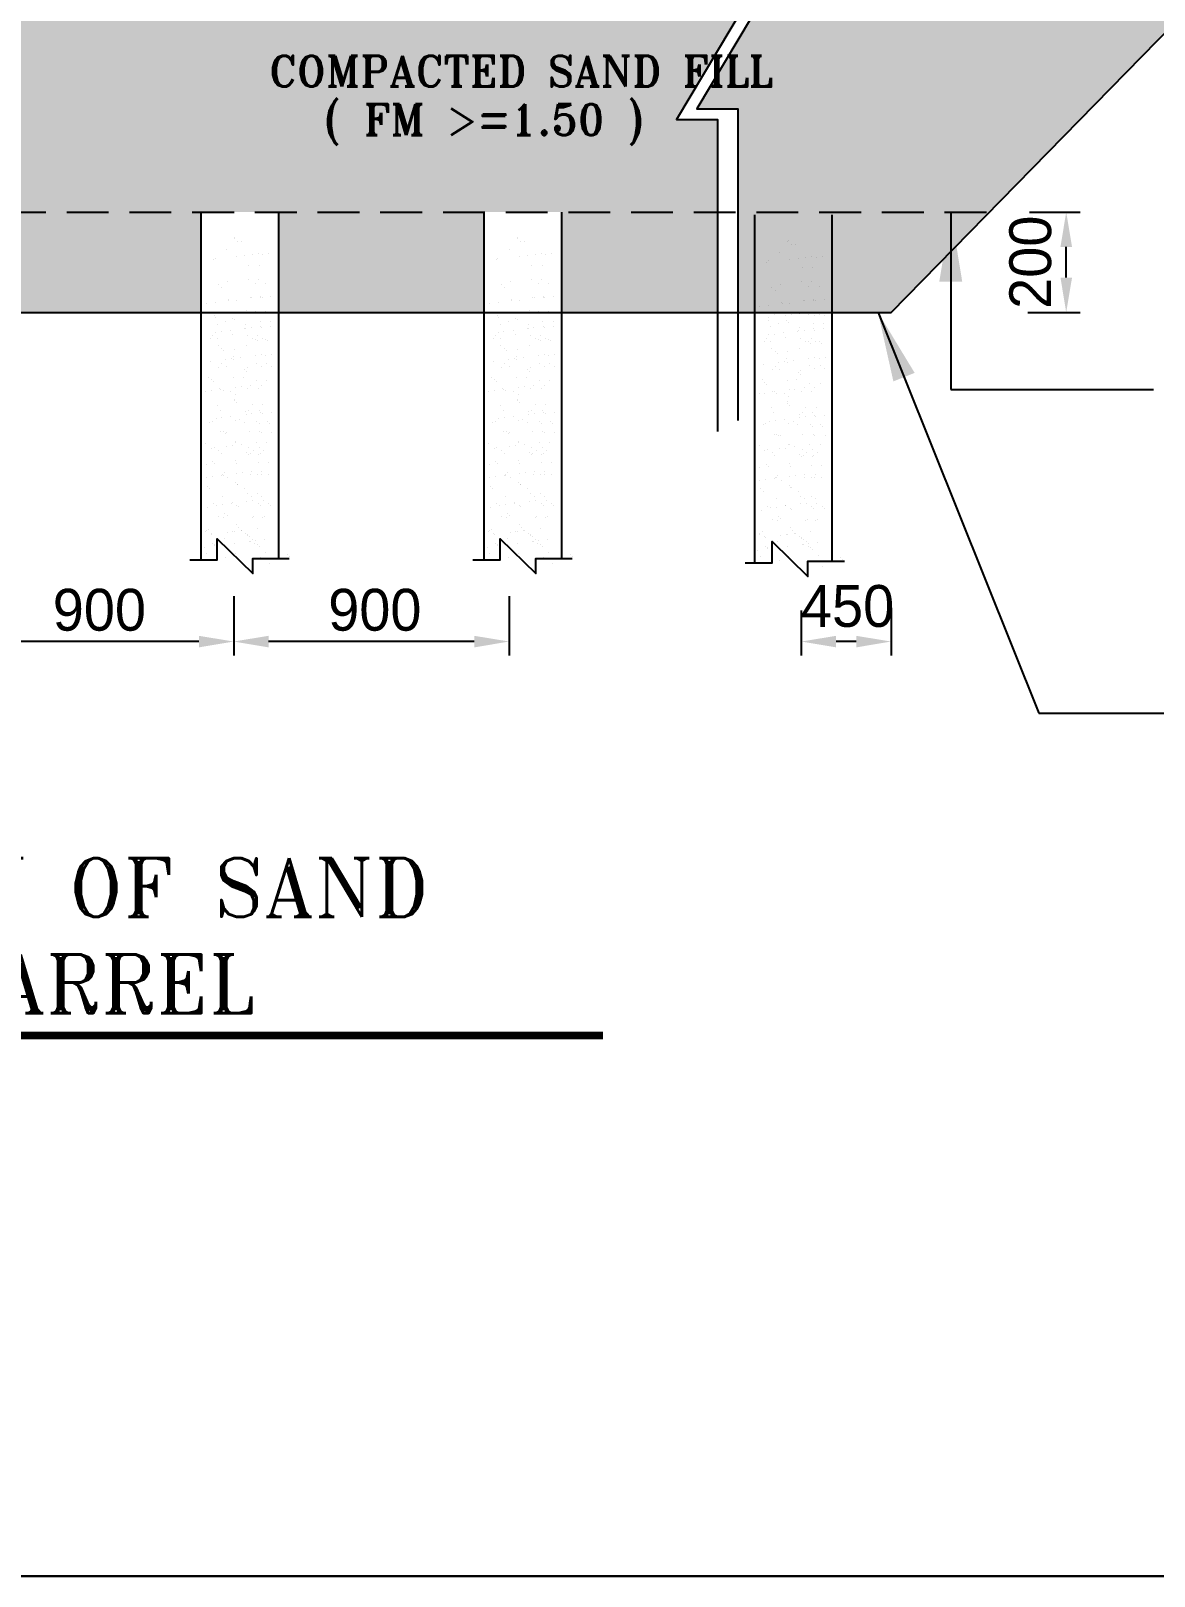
# Model space of a CAD drawing. Extents: x -1206532 to 786809, y -4288605 to 172932.
# Drawn here: x 443147 to 451209, y -4277260 to -4266175 of the extents above; entities that cross this region are included whole.
import ezdxf

# ---------------------------------------------------------------- set-up
doc = ezdxf.new("R2010")
doc.units = 0
doc.header["$LTSCALE"] = 300
doc.header["$MEASUREMENT"] = 0
doc.linetypes.add('DASHED', pattern=[0.75, 0.5, -0.25])
doc.layers.get('0').update_dxf_attribs({"linetype": 'CONTINUOUS'})
doc.layers.get('DEFPOINTS').update_dxf_attribs({"linetype": 'CONTINUOUS'})
doc.layers.add('LINE', color=7, linetype='CONTINUOUS')
doc.styles.add('BIG', font='ROMANT.SHX')
doc.dimstyles.new('3', dxfattribs={"dimtxt": 225, "dimasz": 350, "dimexe": 100, "dimexo": 25, "dimgap": 9, "dimtad": 0, "dimdec": 0, "dimzin": 0, "dimdsep": 46, "dimtxsty": 'Standard', "dimcen": 0, "dimclrd": 5, "dimclre": 6, "dimclrt": 1, "dimadec": 0, "dimazin": 0, "dimtfac": 1, "dimtdec": 0, "dimtofl": 0, "dimtmove": 2, "dimatfit": 3, "dimfxl": 1, "dimtolj": 1, "dimtzin": 0, "dimarcsym": 0})

# ---------------------------------------------------------------- blocks, each defined once
blk = doc.blocks.new('*D148')
at = {"layer": 'DEFPOINTS', "color": 0, "lineweight": 30}
for p in [(448677, -4270309), (449321, -4270290), (448677, -4270556)]:
    blk.add_point(p, dxfattribs=at)
at = {"layer": 'LINE', "color": 0, "lineweight": -2}
for p, q in [((448677, -4270334), (448677, -4270656)), ((449321, -4270315), (449321, -4270656)), ((449071, -4270556), (448927, -4270556))]:
    blk.add_line(p, q, dxfattribs=at)
at = {"layer": 'LINE', "color": 0, "lineweight": 30}
for points in [[(448927, -4270515), (448927, -4270598), (448677, -4270556)], [(449071, -4270515), (449071, -4270598), (449321, -4270556)]]:
    blk.add_solid(points, dxfattribs=at)
at = {"layer": 'LINE', "color": 0, "insert": (449009, -4270303), "char_height": 300, "attachment_point": 5}
blk.add_mtext('\\A1;450', dxfattribs=at)
blk = doc.blocks.new('*D149')
at = {"layer": 'DEFPOINTS', "color": 0, "lineweight": 30}
for p in [(450290, -4267475), (450578, -4267475), (450278, -4268195)]:
    blk.add_point(p, dxfattribs=at)
at = {"layer": 'LINE', "color": 0, "lineweight": -2}
for p, q in [((450315, -4267475), (450678, -4267475)), ((450578, -4267945), (450578, -4267725)), ((450303, -4268195), (450678, -4268195))]:
    blk.add_line(p, q, dxfattribs=at)
at = {"layer": 'LINE', "color": 0, "lineweight": 30}
for points in [[(450537, -4267725), (450620, -4267725), (450578, -4267475)], [(450537, -4267945), (450620, -4267945), (450578, -4268195)]]:
    blk.add_solid(points, dxfattribs=at)
at = {"layer": 'LINE', "color": 0, "insert": (450322, -4267835), "char_height": 300, "attachment_point": 5, "rotation": 90}
blk.add_mtext('\\A1;200', dxfattribs=at)
blk = doc.blocks.new('*D622')
at = {"layer": 'DEFPOINTS', "color": 0, "lineweight": 30}
for p in [(444603, -4270206), (442626, -4270307), (442626, -4270556)]:
    blk.add_point(p, dxfattribs=at)
at = {"layer": 'LINE', "color": 0, "lineweight": -2}
for p, q in [((442626, -4270332), (442626, -4270656)), ((444603, -4270231), (444603, -4270656)), ((444353, -4270556), (442876, -4270556))]:
    blk.add_line(p, q, dxfattribs=at)
at = {"layer": 'LINE', "color": 0, "lineweight": 30}
for points in [[(442876, -4270515), (442876, -4270598), (442626, -4270556)], [(444353, -4270515), (444353, -4270598), (444603, -4270556)]]:
    blk.add_solid(points, dxfattribs=at)
at = {"layer": 'LINE', "color": 0, "insert": (443639, -4270330), "char_height": 300, "attachment_point": 5}
blk.add_mtext('\\A1;900', dxfattribs=at)
blk = doc.blocks.new('*D623')
at = {"layer": 'DEFPOINTS', "color": 0, "lineweight": 30}
for p in [(446580, -4270206), (444603, -4270307), (444603, -4270556)]:
    blk.add_point(p, dxfattribs=at)
at = {"layer": 'LINE', "color": 0, "lineweight": -2}
for p, q in [((444603, -4270332), (444603, -4270656)), ((446580, -4270231), (446580, -4270656)), ((446330, -4270556), (444853, -4270556))]:
    blk.add_line(p, q, dxfattribs=at)
at = {"layer": 'LINE', "color": 0, "lineweight": 30}
for points in [[(444853, -4270515), (444853, -4270598), (444603, -4270556)], [(446330, -4270515), (446330, -4270598), (446580, -4270556)]]:
    blk.add_solid(points, dxfattribs=at)
at = {"layer": 'LINE', "color": 0, "insert": (445616, -4270330), "char_height": 300, "attachment_point": 5}
blk.add_mtext('\\A1;900', dxfattribs=at)

msp = doc.modelspace()

# ---------------------------------------------------------------- hatches: boundary and pattern name
at = {"layer": 'LINE'}
h = msp.add_hatch(dxfattribs=at)
h.set_pattern_fill('AR-SAND', color=256, scale=140, style=0)
h.set_pattern_definition([(37.5, (-145127.12, 0), (-8.81907, 269.755328), [0, -212.8, 0, -238, 0, -227.5]), (7.5, (-145127.12, 0), (247.76874, 395.10045), [0, -114.8, 0, -191.8, 0, -73.5]), (327.5, (-145299.32, 0), (435.979861, 0.792267), [0, -70, 0, -252, 0, -329]), (317.5, (-145299.32, 0), (420.857725, 122.87458), [0, -35, 0, -165.2, 0, -189])])
h.paths.add_polyline_path([(438299.562, -4265996.975), (437710.15, -4265996.975), (437260.394, -4266751.221), (437555.457, -4266751.221), (437555.457, -4267475.255), (448075.129, -4267475.255), (448075.129, -4266811.981), (447780.065, -4266811.981), (448266.052, -4265996.975), (447934.857, -4265996.975)])
h.paths.add_polyline_path([(433820.307, -4265996.975), (435268.918, -4267475.255), (437409.246, -4267475.255), (437409.246, -4266829.508), (437114.182, -4266829.508), (437600.169, -4266014.502), (437268.974, -4266014.502), (437268.974, -4265996.975)])
h.paths.add_polyline_path([(437409.246, -4267475.255), (436915.365, -4267475.255), (436915.365, -4268195.255), (437095.92, -4268195.255), (437409.246, -4268195.255)])
h.paths.add_polyline_path([(436359.073, -4267475.255), (435268.918, -4267475.255), (435974.468, -4268195.255), (436359.073, -4268195.255)])
h.paths.add_polyline_path([(437555.457, -4268195.255), (438383.632, -4268195.255), (438383.632, -4267475.255), (437555.457, -4267475.255)])
h.paths.add_polyline_path([(438939.924, -4267475.255), (438939.924, -4268195.255), (440372.717, -4268195.255), (440372.717, -4267475.255)])
h.paths.add_polyline_path([(440929.009, -4267475.255), (440929.009, -4268195.255), (442276.484, -4268195.255), (442276.484, -4267475.255)])
h.paths.add_polyline_path([(442832.776, -4267475.255), (442832.776, -4268195.255), (444367.948, -4268195.255), (444367.948, -4267475.255)])
h.paths.add_polyline_path([(446398.721, -4268195.255), (446398.721, -4267475.255), (444924.24, -4267475.255), (444924.24, -4268195.255)])
h.paths.add_polyline_path([(448075.129, -4268195.255), (448075.129, -4267475.255), (446955.013, -4267475.255), (446955.013, -4268195.255)])
h.paths.add_polyline_path([(448365.582, -4265996.975), (447926.276, -4266733.694), (448221.34, -4266733.694), (448221.34, -4267475.255), (450026.282, -4267475.255), (451474.894, -4265996.975)])
h.paths.add_polyline_path([(450026.282, -4267475.255), (448221.34, -4267475.255), (448221.34, -4268195.255), (449320.733, -4268195.255)])
h.paths.add_polyline_path([(445270.583, -4267080.192), (448082.093, -4267080.192), (448082.093, -4266574.752), (445270.583, -4266574.752)], flags=24)
h.paths.add_polyline_path([(444833.733, -4266630.367), (449019.408, -4266630.367), (449019.408, -4266298.672), (444833.733, -4266298.672)], flags=9)

# ---------------------------------------------------------------- linework, layer by layer
at = {"linetype": 'ByBlock', "lineweight": 30}
msp.add_lwpolyline([(417918.972, -4277260.338), (417918.972, -4218757.224), (500650.648, -4218757.224), (500650.648, -4277260.338), (417918.972, -4277260.338)], close=True, dxfattribs=at)
at = {"layer": 'LINE'}
for p, q in [((449320.733, -4268195.255), (465402.151, -4251784.475)), ((444367.948, -4267475.255), (444367.948, -4269970.668)), ((444924.24, -4267475.255), (444924.24, -4269959.931)), ((446398.721, -4267475.255), (446398.721, -4269970.668)), ((446955.013, -4267475.255), (446955.013, -4269959.931)), ((448339.794, -4267495.255), (448339.794, -4269990.668)), ((448896.086, -4267495.255), (448896.086, -4269979.931)), ((444609.17, -4267666.161), (444609.17, -4267666.161)), ((444609.904, -4267655.709), (444609.904, -4267655.709)), ((446639.943, -4267666.161), (446639.943, -4267666.161)), ((446640.677, -4267655.709), (446640.677, -4267655.709)), ((448581.749, -4267675.709), (448581.749, -4267675.709)), ((444550.5, -4267743.034), (444550.5, -4267743.034)), ((444631.289, -4267686.429), (444631.289, -4267686.429)), ((444660.507, -4267687.947), (444660.507, -4267687.947)), ((444683.299, -4267785.609), (444683.299, -4267785.609)), ((444735.687, -4267782.092), (444735.687, -4267782.092)), ((444780.857, -4267772.765), (444780.857, -4267772.765)), ((444810.531, -4267782.092), (444810.531, -4267782.092)), ((444855.701, -4267772.765), (444855.701, -4267772.765)), ((446581.272, -4267743.034), (446581.272, -4267743.034)), ((446662.062, -4267686.429), (446662.062, -4267686.429)), ((446691.28, -4267687.947), (446691.28, -4267687.947)), ((446714.071, -4267785.609), (446714.071, -4267785.609)), ((446766.46, -4267782.092), (446766.46, -4267782.092)), ((446811.63, -4267772.765), (446811.63, -4267772.765)), ((446841.304, -4267782.092), (446841.304, -4267782.092)), ((446886.474, -4267772.765), (446886.474, -4267772.765)), ((448522.345, -4267763.034), (448522.345, -4267763.034)), ((448581.016, -4267686.161), (448581.016, -4267686.161)), ((448603.134, -4267706.429), (448603.134, -4267706.429)), ((448632.353, -4267707.947), (448632.353, -4267707.947)), ((444457.844, -4267815.29), (444457.844, -4267815.29)), ((444468.983, -4267804.683), (444468.983, -4267804.683)), ((444620.838, -4267793.832), (444620.838, -4267793.832)), ((444712.763, -4267855.544), (444712.763, -4267855.544)), ((444787.607, -4267855.544), (444787.607, -4267855.544)), ((446488.617, -4267815.29), (446488.617, -4267815.29)), ((446499.756, -4267804.683), (446499.756, -4267804.683)), ((446651.61, -4267793.832), (446651.61, -4267793.832)), ((446743.536, -4267855.544), (446743.536, -4267855.544)), ((446818.379, -4267855.544), (446818.379, -4267855.544)), ((448429.69, -4267835.29), (448429.69, -4267835.29)), ((448440.828, -4267824.683), (448440.828, -4267824.683)), ((448592.683, -4267813.832), (448592.683, -4267813.832)), ((448655.144, -4267805.609), (448655.144, -4267805.609)), ((448684.608, -4267875.544), (448684.608, -4267875.544)), ((448707.533, -4267802.092), (448707.533, -4267802.092)), ((448752.703, -4267792.765), (448752.703, -4267792.765)), ((448759.452, -4267875.544), (448759.452, -4267875.544)), ((448782.377, -4267802.092), (448782.377, -4267802.092)), ((448827.546, -4267792.765), (448827.546, -4267792.765)), ((444494.391, -4267996.859), (444494.391, -4267996.859)), ((444558.059, -4267974.253), (444558.059, -4267974.253)), ((444706.819, -4267956.202), (444706.819, -4267956.202)), ((444757.423, -4267988.44), (444757.423, -4267988.44)), ((444781.663, -4267956.202), (444781.663, -4267956.202)), ((444832.266, -4267988.44), (444832.266, -4267988.44)), ((446525.164, -4267996.859), (446525.164, -4267996.859)), ((446588.832, -4267974.253), (446588.832, -4267974.253)), ((446737.592, -4267956.202), (446737.592, -4267956.202)), ((446788.195, -4267988.44), (446788.195, -4267988.44)), ((446812.436, -4267956.202), (446812.436, -4267956.202)), ((446863.039, -4267988.44), (446863.039, -4267988.44)), ((448529.905, -4267994.253), (448529.905, -4267994.253)), ((448678.665, -4267976.202), (448678.665, -4267976.202)), ((448729.268, -4268008.44), (448729.268, -4268008.44)), ((448753.509, -4267976.202), (448753.509, -4267976.202)), ((448804.112, -4268008.44), (448804.112, -4268008.44)), ((444516.509, -4268017.127), (444516.509, -4268017.127)), ((444565.898, -4268105.175), (444565.898, -4268105.175)), ((444568.484, -4268111.422), (444568.484, -4268111.422)), ((444620.908, -4268112.79), (444620.908, -4268112.79)), ((444720.322, -4268086.763), (444720.322, -4268086.763)), ((444731.477, -4268089.964), (444731.477, -4268089.964)), ((444793.938, -4268081.741), (444793.938, -4268081.741)), ((444795.166, -4268086.763), (444795.166, -4268086.763)), ((444806.321, -4268089.964), (444806.321, -4268089.964)), ((444868.782, -4268081.741), (444868.782, -4268081.741)), ((446547.282, -4268017.127), (446547.282, -4268017.127)), ((446596.671, -4268105.175), (446596.671, -4268105.175)), ((446599.256, -4268111.422), (446599.256, -4268111.422)), ((446651.681, -4268112.79), (446651.681, -4268112.79)), ((446751.095, -4268086.763), (446751.095, -4268086.763)), ((446762.25, -4268089.964), (446762.25, -4268089.964)), ((446824.711, -4268081.741), (446824.711, -4268081.741)), ((446825.939, -4268086.763), (446825.939, -4268086.763)), ((446837.094, -4268089.964), (446837.094, -4268089.964)), ((446899.555, -4268081.741), (446899.555, -4268081.741)), ((448466.237, -4268016.859), (448466.237, -4268016.859)), ((448488.355, -4268037.127), (448488.355, -4268037.127)), ((448692.168, -4268106.763), (448692.168, -4268106.763)), ((448703.323, -4268109.964), (448703.323, -4268109.964)), ((448765.784, -4268101.741), (448765.784, -4268101.741)), ((448767.012, -4268106.763), (448767.012, -4268106.763)), ((448778.167, -4268109.964), (448778.167, -4268109.964)), ((448840.628, -4268101.741), (448840.628, -4268101.741)), ((437555.457, -4268195.255), (449320.733, -4268195.255)), ((444408.464, -4268132.489), (444408.464, -4268132.489)), ((444468.464, -4268213.749), (444468.464, -4268213.749)), ((444470.925, -4268124.266), (444470.925, -4268124.266)), ((444514.768, -4268193.03), (444514.768, -4268193.03)), ((444588.591, -4268199.783), (444588.591, -4268199.783)), ((444631.458, -4268192.29), (444631.458, -4268192.29)), ((444693.919, -4268184.067), (444693.919, -4268184.067)), ((444759.99, -4268187.084), (444759.99, -4268187.084)), ((444797.998, -4268197.112), (444797.998, -4268197.112)), ((444834.834, -4268187.084), (444834.834, -4268187.084)), ((444872.842, -4268197.112), (444872.842, -4268197.112)), ((446439.237, -4268132.489), (446439.237, -4268132.489)), ((446499.237, -4268213.749), (446499.237, -4268213.749)), ((446501.698, -4268124.266), (446501.698, -4268124.266)), ((446545.541, -4268193.03), (446545.541, -4268193.03)), ((446619.364, -4268199.783), (446619.364, -4268199.783)), ((446662.231, -4268192.29), (446662.231, -4268192.29)), ((446724.692, -4268184.067), (446724.692, -4268184.067)), ((446790.763, -4268187.084), (446790.763, -4268187.084)), ((446828.771, -4268197.112), (446828.771, -4268197.112)), ((446865.607, -4268187.084), (446865.607, -4268187.084)), ((446903.615, -4268197.112), (446903.615, -4268197.112)), ((448380.31, -4268152.489), (448380.31, -4268152.489)), ((448442.771, -4268144.266), (448442.771, -4268144.266)), ((448486.614, -4268213.03), (448486.614, -4268213.03)), ((448537.744, -4268125.175), (448537.744, -4268125.175)), ((448540.329, -4268131.422), (448540.329, -4268131.422)), ((448560.437, -4268219.783), (448560.437, -4268219.783)), ((448592.753, -4268132.79), (448592.753, -4268132.79)), ((448603.304, -4268212.29), (448603.304, -4268212.29)), ((448665.765, -4268204.067), (448665.765, -4268204.067)), ((448731.836, -4268207.084), (448731.836, -4268207.084)), ((448769.844, -4268217.112), (448769.844, -4268217.112)), ((448806.68, -4268207.084), (448806.68, -4268207.084)), ((448844.688, -4268217.112), (448844.688, -4268217.112)), ((444470.322, -4268335.871), (444470.322, -4268335.871)), ((444472.821, -4268231.077), (444472.821, -4268231.077)), ((444485.455, -4268278.922), (444485.455, -4268278.922)), ((444511.963, -4268330.389), (444511.963, -4268330.389)), ((444543.001, -4268257.762), (444543.001, -4268257.762)), ((444577.001, -4268321.826), (444577.001, -4268321.826)), ((444595.197, -4268235.613), (444595.197, -4268235.613)), ((444609.943, -4268249.125), (444609.943, -4268249.125)), ((444679.542, -4268312.901), (444679.542, -4268312.901)), ((444685.664, -4268307.52), (444685.664, -4268307.52)), ((444690.102, -4268279.904), (444690.102, -4268279.904)), ((444727.304, -4268302.038), (444727.304, -4268302.038)), ((444792.133, -4268257.309), (444792.133, -4268257.309)), ((444792.343, -4268293.476), (444792.343, -4268293.476)), ((444802.148, -4268302.038), (444802.148, -4268302.038)), ((444866.976, -4268257.309), (444866.976, -4268257.309)), ((444867.187, -4268293.476), (444867.187, -4268293.476)), ((446501.095, -4268335.871), (446501.095, -4268335.871)), ((446503.594, -4268231.077), (446503.594, -4268231.077)), ((446516.228, -4268278.922), (446516.228, -4268278.922)), ((446542.736, -4268330.389), (446542.736, -4268330.389)), ((446573.774, -4268257.762), (446573.774, -4268257.762)), ((446607.774, -4268321.826), (446607.774, -4268321.826)), ((446625.97, -4268235.613), (446625.97, -4268235.613)), ((446640.715, -4268249.125), (446640.715, -4268249.125)), ((446710.314, -4268312.901), (446710.314, -4268312.901)), ((446716.437, -4268307.52), (446716.437, -4268307.52)), ((446720.875, -4268279.904), (446720.875, -4268279.904)), ((446758.077, -4268302.038), (446758.077, -4268302.038)), ((446822.905, -4268257.309), (446822.905, -4268257.309)), ((446823.116, -4268293.476), (446823.116, -4268293.476)), ((446832.921, -4268302.038), (446832.921, -4268302.038)), ((446897.749, -4268257.309), (446897.749, -4268257.309)), ((446897.96, -4268293.476), (446897.96, -4268293.476)), ((448440.31, -4268233.749), (448440.31, -4268233.749)), ((448444.667, -4268251.077), (448444.667, -4268251.077)), ((448457.301, -4268298.922), (448457.301, -4268298.922)), ((448514.847, -4268277.762), (448514.847, -4268277.762)), ((448567.043, -4268255.613), (448567.043, -4268255.613)), ((448581.788, -4268269.125), (448581.788, -4268269.125)), ((448651.387, -4268332.901), (448651.387, -4268332.901)), ((448657.51, -4268327.52), (448657.51, -4268327.52)), ((448661.948, -4268299.904), (448661.948, -4268299.904)), ((448699.15, -4268322.038), (448699.15, -4268322.038)), ((448763.978, -4268277.309), (448763.978, -4268277.309)), ((448764.189, -4268313.476), (448764.189, -4268313.476)), ((448773.994, -4268322.038), (448773.994, -4268322.038)), ((448838.822, -4268277.309), (448838.822, -4268277.309)), ((448839.033, -4268313.476), (448839.033, -4268313.476)), ((444439.051, -4268383.115), (444439.051, -4268383.115)), ((444452.427, -4268359.227), (444452.427, -4268359.227)), ((444486.163, -4268380.719), (444486.163, -4268380.719)), ((444490.495, -4268433.068), (444490.495, -4268433.068)), ((444593.631, -4268353.929), (444593.631, -4268353.929)), ((444695.142, -4268434.05), (444695.142, -4268434.05)), ((444701.559, -4268358.774), (444701.559, -4268358.774)), ((444735.294, -4268380.266), (444735.294, -4268380.266)), ((444759.168, -4268385.865), (444759.168, -4268385.865)), ((444773.913, -4268399.377), (444773.913, -4268399.377)), ((444776.403, -4268358.774), (444776.403, -4268358.774)), ((444810.138, -4268380.266), (444810.138, -4268380.266)), ((444834.011, -4268385.865), (444834.011, -4268385.865)), ((444848.757, -4268399.377), (444848.757, -4268399.377)), ((446469.824, -4268383.115), (446469.824, -4268383.115)), ((446483.2, -4268359.227), (446483.2, -4268359.227)), ((446516.936, -4268380.719), (446516.936, -4268380.719)), ((446521.268, -4268433.068), (446521.268, -4268433.068)), ((446624.403, -4268353.929), (446624.403, -4268353.929)), ((446725.915, -4268434.05), (446725.915, -4268434.05)), ((446732.332, -4268358.774), (446732.332, -4268358.774)), ((446766.067, -4268380.266), (446766.067, -4268380.266)), ((446789.94, -4268385.865), (446789.94, -4268385.865)), ((446804.686, -4268399.377), (446804.686, -4268399.377)), ((446807.175, -4268358.774), (446807.175, -4268358.774)), ((446840.911, -4268380.266), (446840.911, -4268380.266)), ((446864.784, -4268385.865), (446864.784, -4268385.865)), ((446879.53, -4268399.377), (446879.53, -4268399.377)), ((448410.897, -4268403.115), (448410.897, -4268403.115)), ((448424.273, -4268379.227), (448424.273, -4268379.227)), ((448442.168, -4268355.871), (448442.168, -4268355.871)), ((448458.009, -4268400.719), (448458.009, -4268400.719)), ((448483.808, -4268350.389), (448483.808, -4268350.389)), ((448548.847, -4268341.826), (448548.847, -4268341.826)), ((448565.476, -4268373.929), (448565.476, -4268373.929)), ((448673.405, -4268378.774), (448673.405, -4268378.774)), ((448707.14, -4268400.266), (448707.14, -4268400.266)), ((448731.013, -4268405.865), (448731.013, -4268405.865)), ((448745.759, -4268419.377), (448745.759, -4268419.377)), ((448748.248, -4268378.774), (448748.248, -4268378.774)), ((448781.984, -4268400.266), (448781.984, -4268400.266)), ((448805.857, -4268405.865), (448805.857, -4268405.865)), ((448820.603, -4268419.377), (448820.603, -4268419.377)), ((444435.419, -4268547.598), (444435.419, -4268547.598)), ((444517.038, -4268559.555), (444517.038, -4268559.555)), ((444518.677, -4268456.079), (444518.677, -4268456.079)), ((444533.423, -4268469.591), (444533.423, -4268469.591)), ((444544.082, -4268533.292), (444544.082, -4268533.292)), ((444585.722, -4268527.81), (444585.722, -4268527.81)), ((444598.67, -4268508.075), (444598.67, -4268508.075)), ((444603.022, -4268533.366), (444603.022, -4268533.366)), ((444607.611, -4268458.09), (444607.611, -4268458.09)), ((444650.761, -4268519.247), (444650.761, -4268519.247)), ((444759.423, -4268504.942), (444759.423, -4268504.942)), ((444766.169, -4268559.103), (444766.169, -4268559.103)), ((444801.064, -4268499.46), (444801.064, -4268499.46)), ((444834.267, -4268504.942), (444834.267, -4268504.942)), ((444841.013, -4268559.103), (444841.013, -4268559.103)), ((444875.908, -4268499.46), (444875.908, -4268499.46)), ((446466.192, -4268547.598), (446466.192, -4268547.598)), ((446547.811, -4268559.555), (446547.811, -4268559.555)), ((446549.45, -4268456.079), (446549.45, -4268456.079)), ((446564.196, -4268469.591), (446564.196, -4268469.591)), ((446574.855, -4268533.292), (446574.855, -4268533.292)), ((446616.495, -4268527.81), (446616.495, -4268527.81)), ((446629.443, -4268508.075), (446629.443, -4268508.075)), ((446633.795, -4268533.366), (446633.795, -4268533.366)), ((446638.384, -4268458.09), (446638.384, -4268458.09)), ((446681.534, -4268519.247), (446681.534, -4268519.247)), ((446790.196, -4268504.942), (446790.196, -4268504.942)), ((446796.942, -4268559.103), (446796.942, -4268559.103)), ((446831.837, -4268499.46), (446831.837, -4268499.46)), ((446865.04, -4268504.942), (446865.04, -4268504.942)), ((446871.786, -4268559.103), (446871.786, -4268559.103)), ((446906.681, -4268499.46), (446906.681, -4268499.46)), ((448462.34, -4268453.068), (448462.34, -4268453.068)), ((448490.523, -4268476.079), (448490.523, -4268476.079)), ((448505.269, -4268489.591), (448505.269, -4268489.591)), ((448515.927, -4268553.292), (448515.927, -4268553.292)), ((448557.568, -4268547.81), (448557.568, -4268547.81)), ((448570.516, -4268528.075), (448570.516, -4268528.075)), ((448574.868, -4268553.366), (448574.868, -4268553.366)), ((448579.457, -4268478.09), (448579.457, -4268478.09)), ((448622.607, -4268539.247), (448622.607, -4268539.247)), ((448666.988, -4268454.05), (448666.988, -4268454.05)), ((448731.269, -4268524.942), (448731.269, -4268524.942)), ((448772.91, -4268519.46), (448772.91, -4268519.46)), ((448806.113, -4268524.942), (448806.113, -4268524.942)), ((448847.754, -4268519.46), (448847.754, -4268519.46)), ((444423.09, -4268658.871), (444423.09, -4268658.871)), ((444495.534, -4268587.214), (444495.534, -4268587.214)), ((444550.773, -4268581.047), (444550.773, -4268581.047)), ((444603.71, -4268662.221), (444603.71, -4268662.221)), ((444672.222, -4268658.418), (444672.222, -4268658.418)), ((444682.648, -4268606.33), (444682.648, -4268606.33)), ((444697.393, -4268619.842), (444697.393, -4268619.842)), ((444700.181, -4268588.196), (444700.181, -4268588.196)), ((444799.905, -4268580.595), (444799.905, -4268580.595)), ((444874.749, -4268580.595), (444874.749, -4268580.595)), ((446453.863, -4268658.871), (446453.863, -4268658.871)), ((446526.307, -4268587.214), (446526.307, -4268587.214)), ((446581.546, -4268581.047), (446581.546, -4268581.047)), ((446634.482, -4268662.221), (446634.482, -4268662.221)), ((446702.995, -4268658.418), (446702.995, -4268658.418)), ((446713.421, -4268606.33), (446713.421, -4268606.33)), ((446728.166, -4268619.842), (446728.166, -4268619.842)), ((446730.954, -4268588.196), (446730.954, -4268588.196)), ((446830.678, -4268580.595), (446830.678, -4268580.595)), ((446905.521, -4268580.595), (446905.521, -4268580.595)), ((448407.265, -4268567.598), (448407.265, -4268567.598)), ((448467.38, -4268607.214), (448467.38, -4268607.214)), ((448488.883, -4268579.555), (448488.883, -4268579.555)), ((448522.619, -4268601.047), (448522.619, -4268601.047)), ((448654.494, -4268626.33), (448654.494, -4268626.33)), ((448669.239, -4268639.842), (448669.239, -4268639.842)), ((448672.027, -4268608.196), (448672.027, -4268608.196)), ((448738.015, -4268579.103), (448738.015, -4268579.103)), ((448771.75, -4268600.595), (448771.75, -4268600.595)), ((448812.859, -4268579.103), (448812.859, -4268579.103)), ((448846.594, -4268600.595), (448846.594, -4268600.595)), ((444402.5, -4268759.064), (444402.5, -4268759.064)), ((444442.158, -4268676.544), (444442.158, -4268676.544)), ((444444.14, -4268753.582), (444444.14, -4268753.582)), ((444456.903, -4268690.056), (444456.903, -4268690.056)), ((444500.574, -4268741.36), (444500.574, -4268741.36)), ((444509.179, -4268745.019), (444509.179, -4268745.019)), ((444526.502, -4268753.832), (444526.502, -4268753.832)), ((444581.648, -4268759.883), (444581.648, -4268759.883)), ((444615.384, -4268781.375), (444615.384, -4268781.375)), ((444617.841, -4268730.713), (444617.841, -4268730.713)), ((444659.482, -4268725.231), (444659.482, -4268725.231)), ((444705.221, -4268742.342), (444705.221, -4268742.342)), ((444724.521, -4268716.669), (444724.521, -4268716.669)), ((444766.992, -4268683.618), (444766.992, -4268683.618)), ((444780.065, -4268742.342), (444780.065, -4268742.342)), ((444799.365, -4268716.669), (444799.365, -4268716.669)), ((444841.836, -4268683.618), (444841.836, -4268683.618)), ((446433.272, -4268759.064), (446433.272, -4268759.064)), ((446472.931, -4268676.544), (446472.931, -4268676.544)), ((446474.913, -4268753.582), (446474.913, -4268753.582)), ((446487.676, -4268690.056), (446487.676, -4268690.056)), ((446531.346, -4268741.36), (446531.346, -4268741.36)), ((446539.952, -4268745.019), (446539.952, -4268745.019)), ((446557.275, -4268753.832), (446557.275, -4268753.832)), ((446612.421, -4268759.883), (446612.421, -4268759.883)), ((446646.156, -4268781.375), (446646.156, -4268781.375)), ((446648.614, -4268730.713), (446648.614, -4268730.713)), ((446690.255, -4268725.231), (446690.255, -4268725.231)), ((446735.994, -4268742.342), (446735.994, -4268742.342)), ((446755.294, -4268716.669), (446755.294, -4268716.669)), ((446797.765, -4268683.618), (446797.765, -4268683.618)), ((446810.837, -4268742.342), (446810.837, -4268742.342)), ((446830.138, -4268716.669), (446830.138, -4268716.669)), ((446872.609, -4268683.618), (446872.609, -4268683.618)), ((448374.345, -4268779.064), (448374.345, -4268779.064)), ((448394.936, -4268678.871), (448394.936, -4268678.871)), ((448414.003, -4268696.544), (448414.003, -4268696.544)), ((448415.986, -4268773.582), (448415.986, -4268773.582)), ((448428.749, -4268710.056), (448428.749, -4268710.056)), ((448472.419, -4268761.36), (448472.419, -4268761.36)), ((448481.025, -4268765.019), (448481.025, -4268765.019)), ((448498.348, -4268773.832), (448498.348, -4268773.832)), ((448553.494, -4268779.883), (448553.494, -4268779.883)), ((448575.555, -4268682.221), (448575.555, -4268682.221)), ((448589.687, -4268750.713), (448589.687, -4268750.713)), ((448631.328, -4268745.231), (448631.328, -4268745.231)), ((448644.067, -4268678.418), (448644.067, -4268678.418)), ((448677.067, -4268762.342), (448677.067, -4268762.342)), ((448696.367, -4268736.669), (448696.367, -4268736.669)), ((448738.838, -4268703.618), (448738.838, -4268703.618)), ((448751.91, -4268762.342), (448751.91, -4268762.342)), ((448771.21, -4268736.669), (448771.21, -4268736.669)), ((448813.682, -4268703.618), (448813.682, -4268703.618)), ((444487.701, -4268859.199), (444487.701, -4268859.199)), ((444606.128, -4268826.795), (444606.128, -4268826.795)), ((444608.749, -4268816.367), (444608.749, -4268816.367)), ((444620.874, -4268840.307), (444620.874, -4268840.307)), ((444736.832, -4268858.747), (444736.832, -4268858.747)), ((444811.676, -4268858.747), (444811.676, -4268858.747)), ((446518.474, -4268859.199), (446518.474, -4268859.199)), ((446636.901, -4268826.795), (446636.901, -4268826.795)), ((446639.522, -4268816.367), (446639.522, -4268816.367)), ((446651.647, -4268840.307), (446651.647, -4268840.307)), ((446767.605, -4268858.747), (446767.605, -4268858.747)), ((446842.449, -4268858.747), (446842.449, -4268858.747)), ((448459.546, -4268879.199), (448459.546, -4268879.199)), ((448577.974, -4268846.795), (448577.974, -4268846.795)), ((448580.595, -4268836.367), (448580.595, -4268836.367)), ((448587.229, -4268801.375), (448587.229, -4268801.375)), ((448592.72, -4268860.307), (448592.72, -4268860.307)), ((448708.678, -4268878.747), (448708.678, -4268878.747)), ((448783.522, -4268878.747), (448783.522, -4268878.747)), ((444430.863, -4268982.156), (444430.863, -4268982.156)), ((444449.983, -4268974.297), (444449.983, -4268974.297)), ((444476.259, -4268956.485), (444476.259, -4268956.485)), ((444505.613, -4268895.506), (444505.613, -4268895.506)), ((444517.9, -4268951.003), (444517.9, -4268951.003)), ((444582.939, -4268942.441), (444582.939, -4268942.441)), ((444613.788, -4268970.513), (444613.788, -4268970.513)), ((444646.258, -4268960.212), (444646.258, -4268960.212)), ((444679.994, -4268981.704), (444679.994, -4268981.704)), ((444690.473, -4268904.083), (444690.473, -4268904.083)), ((444691.601, -4268928.135), (444691.601, -4268928.135)), ((444710.26, -4268896.487), (444710.26, -4268896.487)), ((444733.242, -4268922.653), (444733.242, -4268922.653)), ((444770.099, -4268977.047), (444770.099, -4268977.047)), ((444784.844, -4268990.558), (444784.844, -4268990.558)), ((444785.104, -4268896.487), (444785.104, -4268896.487)), ((444798.281, -4268914.09), (444798.281, -4268914.09)), ((444808.086, -4268922.653), (444808.086, -4268922.653)), ((444844.943, -4268977.047), (444844.943, -4268977.047)), ((444859.688, -4268990.558), (444859.688, -4268990.558)), ((444873.124, -4268914.09), (444873.124, -4268914.09)), ((446461.635, -4268982.156), (446461.635, -4268982.156)), ((446480.756, -4268974.297), (446480.756, -4268974.297)), ((446507.032, -4268956.485), (446507.032, -4268956.485)), ((446536.386, -4268895.506), (446536.386, -4268895.506)), ((446548.673, -4268951.003), (446548.673, -4268951.003)), ((446613.712, -4268942.441), (446613.712, -4268942.441)), ((446644.561, -4268970.513), (446644.561, -4268970.513)), ((446677.031, -4268960.212), (446677.031, -4268960.212)), ((446710.767, -4268981.704), (446710.767, -4268981.704)), ((446721.246, -4268904.083), (446721.246, -4268904.083)), ((446722.374, -4268928.135), (446722.374, -4268928.135)), ((446741.033, -4268896.487), (446741.033, -4268896.487)), ((446764.015, -4268922.653), (446764.015, -4268922.653)), ((446800.872, -4268977.047), (446800.872, -4268977.047)), ((446815.617, -4268990.558), (446815.617, -4268990.558)), ((446815.877, -4268896.487), (446815.877, -4268896.487)), ((446829.053, -4268914.09), (446829.053, -4268914.09)), ((446838.858, -4268922.653), (446838.858, -4268922.653)), ((446875.715, -4268977.047), (446875.715, -4268977.047)), ((446890.461, -4268990.558), (446890.461, -4268990.558)), ((446903.897, -4268914.09), (446903.897, -4268914.09)), ((448402.708, -4269002.156), (448402.708, -4269002.156)), ((448421.828, -4268994.297), (448421.828, -4268994.297)), ((448448.105, -4268976.485), (448448.105, -4268976.485)), ((448477.459, -4268915.506), (448477.459, -4268915.506)), ((448489.746, -4268971.003), (448489.746, -4268971.003)), ((448554.784, -4268962.441), (448554.784, -4268962.441)), ((448585.634, -4268990.513), (448585.634, -4268990.513)), ((448618.104, -4268980.212), (448618.104, -4268980.212)), ((448651.84, -4269001.704), (448651.84, -4269001.704)), ((448662.319, -4268924.083), (448662.319, -4268924.083)), ((448663.447, -4268948.135), (448663.447, -4268948.135)), ((448682.106, -4268916.487), (448682.106, -4268916.487)), ((448705.087, -4268942.653), (448705.087, -4268942.653)), ((448741.944, -4268997.047), (448741.944, -4268997.047)), ((448756.95, -4268916.487), (448756.95, -4268916.487)), ((448770.126, -4268934.09), (448770.126, -4268934.09)), ((448779.931, -4268942.653), (448779.931, -4268942.653)), ((448816.788, -4268997.047), (448816.788, -4268997.047)), ((448844.97, -4268934.09), (448844.97, -4268934.09)), ((444510.653, -4269049.652), (444510.653, -4269049.652)), ((444529.609, -4269047.261), (444529.609, -4269047.261)), ((444544.354, -4269060.772), (444544.354, -4269060.772)), ((444552.311, -4269059.528), (444552.311, -4269059.528)), ((444715.3, -4269050.633), (444715.3, -4269050.633)), ((444790.144, -4269050.633), (444790.144, -4269050.633)), ((444801.442, -4269059.075), (444801.442, -4269059.075)), ((444876.286, -4269059.075), (444876.286, -4269059.075)), ((446541.425, -4269049.652), (446541.425, -4269049.652)), ((446560.381, -4269047.261), (446560.381, -4269047.261)), ((446575.127, -4269060.772), (446575.127, -4269060.772)), ((446583.084, -4269059.528), (446583.084, -4269059.528)), ((446746.073, -4269050.633), (446746.073, -4269050.633)), ((446820.916, -4269050.633), (446820.916, -4269050.633)), ((446832.215, -4269059.075), (446832.215, -4269059.075)), ((446907.059, -4269059.075), (446907.059, -4269059.075)), ((448482.498, -4269069.652), (448482.498, -4269069.652)), ((448501.454, -4269067.261), (448501.454, -4269067.261)), ((448516.2, -4269080.772), (448516.2, -4269080.772)), ((448524.157, -4269079.528), (448524.157, -4269079.528)), ((448687.145, -4269070.633), (448687.145, -4269070.633)), ((448756.69, -4269010.558), (448756.69, -4269010.558)), ((448761.989, -4269070.633), (448761.989, -4269070.633)), ((448773.288, -4269079.075), (448773.288, -4269079.075)), ((448831.534, -4269010.558), (448831.534, -4269010.558)), ((448848.132, -4269079.075), (448848.132, -4269079.075)), ((444402.756, -4269132.443), (444402.756, -4269132.443)), ((444441.357, -4269168.212), (444441.357, -4269168.212)), ((444461.737, -4269160.993), (444461.737, -4269160.993)), ((444495.473, -4269182.485), (444495.473, -4269182.485)), ((444515.692, -4269203.798), (444515.692, -4269203.798)), ((444550.019, -4269153.907), (444550.019, -4269153.907)), ((444591.66, -4269148.424), (444591.66, -4269148.424)), ((444613.953, -4269124.548), (444613.953, -4269124.548)), ((444618.828, -4269124.659), (444618.828, -4269124.659)), ((444656.698, -4269139.862), (444656.698, -4269139.862)), ((444693.579, -4269197.512), (444693.579, -4269197.512)), ((444708.325, -4269211.024), (444708.325, -4269211.024)), ((444710.869, -4269160.54), (444710.869, -4269160.54)), ((444720.339, -4269204.779), (444720.339, -4269204.779)), ((444744.604, -4269182.032), (444744.604, -4269182.032)), ((444765.361, -4269125.556), (444765.361, -4269125.556)), ((444783.168, -4269211.024), (444783.168, -4269211.024)), ((444785.712, -4269160.54), (444785.712, -4269160.54)), ((444795.183, -4269204.779), (444795.183, -4269204.779)), ((444819.448, -4269182.032), (444819.448, -4269182.032)), ((444840.205, -4269125.556), (444840.205, -4269125.556)), ((446433.529, -4269132.443), (446433.529, -4269132.443)), ((446472.129, -4269168.212), (446472.129, -4269168.212)), ((446492.51, -4269160.993), (446492.51, -4269160.993)), ((446526.246, -4269182.485), (446526.246, -4269182.485)), ((446546.465, -4269203.798), (446546.465, -4269203.798)), ((446580.792, -4269153.907), (446580.792, -4269153.907)), ((446622.432, -4269148.424), (446622.432, -4269148.424)), ((446644.726, -4269124.548), (446644.726, -4269124.548)), ((446649.601, -4269124.659), (446649.601, -4269124.659)), ((446687.471, -4269139.862), (446687.471, -4269139.862)), ((446724.352, -4269197.512), (446724.352, -4269197.512)), ((446739.097, -4269211.024), (446739.097, -4269211.024)), ((446741.641, -4269160.54), (446741.641, -4269160.54)), ((446751.112, -4269204.779), (446751.112, -4269204.779)), ((446775.377, -4269182.032), (446775.377, -4269182.032)), ((446796.134, -4269125.556), (446796.134, -4269125.556)), ((446813.941, -4269211.024), (446813.941, -4269211.024)), ((446816.485, -4269160.54), (446816.485, -4269160.54)), ((446825.956, -4269204.779), (446825.956, -4269204.779)), ((446850.221, -4269182.032), (446850.221, -4269182.032)), ((446870.977, -4269125.556), (446870.977, -4269125.556)), ((448374.602, -4269152.443), (448374.602, -4269152.443)), ((448413.202, -4269188.212), (448413.202, -4269188.212)), ((448433.583, -4269180.993), (448433.583, -4269180.993)), ((448467.319, -4269202.485), (448467.319, -4269202.485)), ((448487.538, -4269223.798), (448487.538, -4269223.798)), ((448521.865, -4269173.907), (448521.865, -4269173.907)), ((448563.505, -4269168.424), (448563.505, -4269168.424)), ((448585.799, -4269144.548), (448585.799, -4269144.548)), ((448590.674, -4269144.659), (448590.674, -4269144.659)), ((448628.544, -4269159.862), (448628.544, -4269159.862)), ((448665.425, -4269217.512), (448665.425, -4269217.512)), ((448682.714, -4269180.54), (448682.714, -4269180.54)), ((448692.185, -4269224.779), (448692.185, -4269224.779)), ((448716.45, -4269202.032), (448716.45, -4269202.032)), ((448737.206, -4269145.556), (448737.206, -4269145.556)), ((448757.558, -4269180.54), (448757.558, -4269180.54)), ((448767.029, -4269224.779), (448767.029, -4269224.779)), ((448791.294, -4269202.032), (448791.294, -4269202.032)), ((448812.05, -4269145.556), (448812.05, -4269145.556)), ((444407.796, -4269286.589), (444407.796, -4269286.589)), ((444453.089, -4269267.726), (444453.089, -4269267.726)), ((444467.834, -4269281.238), (444467.834, -4269281.238)), ((444616.921, -4269259.856), (444616.921, -4269259.856)), ((444623.867, -4269278.805), (444623.867, -4269278.805)), ((444730.458, -4269337.283), (444730.458, -4269337.283)), ((444777.924, -4269274.799), (444777.924, -4269274.799)), ((444805.302, -4269337.283), (444805.302, -4269337.283)), ((444852.767, -4269274.799), (444852.767, -4269274.799)), ((446438.569, -4269286.589), (446438.569, -4269286.589)), ((446483.862, -4269267.726), (446483.862, -4269267.726)), ((446498.607, -4269281.238), (446498.607, -4269281.238)), ((446647.694, -4269259.856), (446647.694, -4269259.856)), ((446654.64, -4269278.805), (446654.64, -4269278.805)), ((446761.231, -4269337.283), (446761.231, -4269337.283)), ((446808.696, -4269274.799), (446808.696, -4269274.799)), ((446836.075, -4269337.283), (446836.075, -4269337.283)), ((446883.54, -4269274.799), (446883.54, -4269274.799)), ((448379.642, -4269306.589), (448379.642, -4269306.589)), ((448424.935, -4269287.726), (448424.935, -4269287.726)), ((448439.68, -4269301.238), (448439.68, -4269301.238)), ((448588.767, -4269279.856), (448588.767, -4269279.856)), ((448595.713, -4269298.805), (448595.713, -4269298.805)), ((448680.17, -4269231.024), (448680.17, -4269231.024)), ((448749.769, -4269294.799), (448749.769, -4269294.799)), ((448755.014, -4269231.024), (448755.014, -4269231.024)), ((448824.613, -4269294.799), (448824.613, -4269294.799)), ((444408.437, -4269379.678), (444408.437, -4269379.678)), ((444412.835, -4269440.735), (444412.835, -4269440.735)), ((444450.077, -4269374.196), (444450.077, -4269374.196)), ((444515.116, -4269365.634), (444515.116, -4269365.634)), ((444520.731, -4269357.944), (444520.731, -4269357.944)), ((444526.347, -4269361.321), (444526.347, -4269361.321)), ((444537.433, -4269345.013), (444537.433, -4269345.013)), ((444560.083, -4269382.813), (444560.083, -4269382.813)), ((444617.059, -4269417.977), (444617.059, -4269417.977)), ((444623.779, -4269351.328), (444623.779, -4269351.328)), ((444628.907, -4269432.951), (444628.907, -4269432.951)), ((444631.805, -4269431.489), (444631.805, -4269431.489)), ((444665.419, -4269345.846), (444665.419, -4269345.846)), ((444725.379, -4269358.925), (444725.379, -4269358.925)), ((444775.479, -4269360.868), (444775.479, -4269360.868)), ((444800.222, -4269358.925), (444800.222, -4269358.925)), ((444850.323, -4269360.868), (444850.323, -4269360.868)), ((446439.21, -4269379.678), (446439.21, -4269379.678)), ((446443.608, -4269440.735), (446443.608, -4269440.735)), ((446480.85, -4269374.196), (446480.85, -4269374.196)), ((446545.889, -4269365.634), (446545.889, -4269365.634)), ((446551.504, -4269357.944), (446551.504, -4269357.944)), ((446557.12, -4269361.321), (446557.12, -4269361.321)), ((446568.206, -4269345.013), (446568.206, -4269345.013)), ((446590.856, -4269382.813), (446590.856, -4269382.813)), ((446647.832, -4269417.977), (446647.832, -4269417.977)), ((446654.551, -4269351.328), (446654.551, -4269351.328)), ((446659.68, -4269432.951), (446659.68, -4269432.951)), ((446662.578, -4269431.489), (446662.578, -4269431.489)), ((446696.192, -4269345.846), (446696.192, -4269345.846)), ((446756.152, -4269358.925), (446756.152, -4269358.925)), ((446806.252, -4269360.868), (446806.252, -4269360.868)), ((446830.995, -4269358.925), (446830.995, -4269358.925)), ((446881.095, -4269360.868), (446881.095, -4269360.868)), ((448380.283, -4269399.678), (448380.283, -4269399.678)), ((448421.923, -4269394.196), (448421.923, -4269394.196)), ((448486.962, -4269385.634), (448486.962, -4269385.634)), ((448492.577, -4269377.944), (448492.577, -4269377.944)), ((448498.193, -4269381.321), (448498.193, -4269381.321)), ((448509.279, -4269365.013), (448509.279, -4269365.013)), ((448531.929, -4269402.813), (448531.929, -4269402.813)), ((448588.905, -4269437.977), (448588.905, -4269437.977)), ((448595.624, -4269371.328), (448595.624, -4269371.328)), ((448637.265, -4269365.846), (448637.265, -4269365.846)), ((448697.224, -4269378.925), (448697.224, -4269378.925)), ((448702.304, -4269357.283), (448702.304, -4269357.283)), ((448747.325, -4269380.868), (448747.325, -4269380.868)), ((448772.068, -4269378.925), (448772.068, -4269378.925)), ((448777.148, -4269357.283), (448777.148, -4269357.283)), ((448822.168, -4269380.868), (448822.168, -4269380.868)), ((444432.4, -4269460.637), (444432.4, -4269460.637)), ((444525.771, -4269512.09), (444525.771, -4269512.09)), ((444681.531, -4269460.184), (444681.531, -4269460.184)), ((444697.538, -4269548.749), (444697.538, -4269548.749)), ((444701.404, -4269495.265), (444701.404, -4269495.265)), ((444730.418, -4269513.071), (444730.418, -4269513.071)), ((444739.179, -4269543.267), (444739.179, -4269543.267)), ((444776.248, -4269495.265), (444776.248, -4269495.265)), ((444805.262, -4269513.071), (444805.262, -4269513.071)), ((444814.023, -4269543.267), (444814.023, -4269543.267)), ((446463.173, -4269460.637), (446463.173, -4269460.637)), ((446556.544, -4269512.09), (446556.544, -4269512.09)), ((446712.304, -4269460.184), (446712.304, -4269460.184)), ((446728.311, -4269548.749), (446728.311, -4269548.749)), ((446732.177, -4269495.265), (446732.177, -4269495.265)), ((446761.191, -4269513.071), (446761.191, -4269513.071)), ((446769.952, -4269543.267), (446769.952, -4269543.267)), ((446807.021, -4269495.265), (446807.021, -4269495.265)), ((446836.035, -4269513.071), (446836.035, -4269513.071)), ((446844.796, -4269543.267), (446844.796, -4269543.267)), ((448384.681, -4269460.735), (448384.681, -4269460.735)), ((448404.246, -4269480.637), (448404.246, -4269480.637)), ((448497.617, -4269532.09), (448497.617, -4269532.09)), ((448600.753, -4269452.951), (448600.753, -4269452.951)), ((448603.651, -4269451.489), (448603.651, -4269451.489)), ((448653.377, -4269480.184), (448653.377, -4269480.184)), ((448673.25, -4269515.265), (448673.25, -4269515.265)), ((448702.264, -4269533.071), (448702.264, -4269533.071)), ((448748.094, -4269515.265), (448748.094, -4269515.265)), ((448777.108, -4269533.071), (448777.108, -4269533.071)), ((444417.875, -4269594.881), (444417.875, -4269594.881)), ((444460.914, -4269565.479), (444460.914, -4269565.479)), ((444482.196, -4269577.1), (444482.196, -4269577.1)), ((444497.01, -4269660.965), (444497.01, -4269660.965)), ((444523.837, -4269571.618), (444523.837, -4269571.618)), ((444530.81, -4269666.235), (444530.81, -4269666.235)), ((444540.54, -4269638.443), (444540.54, -4269638.443)), ((444555.285, -4269651.954), (444555.285, -4269651.954)), ((444588.876, -4269563.055), (444588.876, -4269563.055)), ((444590.958, -4269561.649), (444590.958, -4269561.649)), ((444624.693, -4269583.141), (444624.693, -4269583.141)), ((444633.946, -4269587.096), (444633.946, -4269587.096)), ((444735.458, -4269667.217), (444735.458, -4269667.217)), ((444746.142, -4269660.512), (444746.142, -4269660.512)), ((444781.03, -4269568.228), (444781.03, -4269568.228)), ((444795.775, -4269581.74), (444795.775, -4269581.74)), ((444810.301, -4269667.217), (444810.301, -4269667.217)), ((444820.986, -4269660.512), (444820.986, -4269660.512)), ((444855.874, -4269568.228), (444855.874, -4269568.228)), ((444870.619, -4269581.74), (444870.619, -4269581.74)), ((446448.648, -4269594.881), (446448.648, -4269594.881)), ((446491.687, -4269565.479), (446491.687, -4269565.479)), ((446512.969, -4269577.1), (446512.969, -4269577.1)), ((446527.783, -4269660.965), (446527.783, -4269660.965)), ((446554.61, -4269571.618), (446554.61, -4269571.618)), ((446561.583, -4269666.235), (446561.583, -4269666.235)), ((446571.313, -4269638.443), (446571.313, -4269638.443)), ((446586.058, -4269651.954), (446586.058, -4269651.954)), ((446619.649, -4269563.055), (446619.649, -4269563.055)), ((446621.731, -4269561.649), (446621.731, -4269561.649)), ((446655.466, -4269583.141), (446655.466, -4269583.141)), ((446664.719, -4269587.096), (446664.719, -4269587.096)), ((446766.23, -4269667.217), (446766.23, -4269667.217)), ((446776.915, -4269660.512), (446776.915, -4269660.512)), ((446811.803, -4269568.228), (446811.803, -4269568.228)), ((446826.548, -4269581.74), (446826.548, -4269581.74)), ((446841.074, -4269667.217), (446841.074, -4269667.217)), ((446851.758, -4269660.512), (446851.758, -4269660.512)), ((446886.647, -4269568.228), (446886.647, -4269568.228)), ((446901.392, -4269581.74), (446901.392, -4269581.74)), ((448389.721, -4269614.881), (448389.721, -4269614.881)), ((448432.76, -4269585.479), (448432.76, -4269585.479)), ((448454.042, -4269597.1), (448454.042, -4269597.1)), ((448495.683, -4269591.618), (448495.683, -4269591.618)), ((448512.386, -4269658.443), (448512.386, -4269658.443)), ((448560.722, -4269583.055), (448560.722, -4269583.055)), ((448562.803, -4269581.649), (448562.803, -4269581.649)), ((448596.539, -4269603.141), (448596.539, -4269603.141)), ((448605.792, -4269607.096), (448605.792, -4269607.096)), ((448669.384, -4269568.749), (448669.384, -4269568.749)), ((448711.025, -4269563.267), (448711.025, -4269563.267)), ((448752.876, -4269588.228), (448752.876, -4269588.228)), ((448767.621, -4269601.74), (448767.621, -4269601.74)), ((448785.869, -4269563.267), (448785.869, -4269563.267)), ((448827.719, -4269588.228), (448827.719, -4269588.228)), ((448842.465, -4269601.74), (448842.465, -4269601.74)), ((444369.188, -4269780.719), (444369.188, -4269780.719)), ((444404.116, -4269768.861), (444404.116, -4269768.861)), ((444406.437, -4269762.43), (444406.437, -4269762.43)), ((444422.914, -4269749.027), (444422.914, -4269749.027)), ((444555.956, -4269774.521), (444555.956, -4269774.521)), ((444597.597, -4269769.039), (444597.597, -4269769.039)), ((444608.763, -4269769.842), (444608.763, -4269769.842)), ((444624.884, -4269715.73), (444624.884, -4269715.73)), ((444638.986, -4269741.242), (444638.986, -4269741.242)), ((444655.568, -4269761.977), (444655.568, -4269761.977)), ((444662.636, -4269760.476), (444662.636, -4269760.476)), ((444771.298, -4269746.171), (444771.298, -4269746.171)), ((446399.96, -4269780.719), (446399.96, -4269780.719)), ((446434.889, -4269768.861), (446434.889, -4269768.861)), ((446437.209, -4269762.43), (446437.209, -4269762.43)), ((446453.687, -4269749.027), (446453.687, -4269749.027)), ((446586.729, -4269774.521), (446586.729, -4269774.521)), ((446628.37, -4269769.039), (446628.37, -4269769.039)), ((446639.536, -4269769.842), (446639.536, -4269769.842)), ((446655.657, -4269715.73), (446655.657, -4269715.73)), ((446669.759, -4269741.242), (446669.759, -4269741.242)), ((446686.341, -4269761.977), (446686.341, -4269761.977)), ((446693.408, -4269760.476), (446693.408, -4269760.476)), ((446802.071, -4269746.171), (446802.071, -4269746.171)), ((448394.76, -4269769.027), (448394.76, -4269769.027)), ((448468.856, -4269680.965), (448468.856, -4269680.965)), ((448502.656, -4269686.235), (448502.656, -4269686.235)), ((448527.131, -4269671.954), (448527.131, -4269671.954)), ((448596.73, -4269735.73), (448596.73, -4269735.73)), ((448610.832, -4269761.242), (448610.832, -4269761.242)), ((448627.414, -4269781.977), (448627.414, -4269781.977)), ((448634.481, -4269780.476), (448634.481, -4269780.476)), ((448707.303, -4269687.217), (448707.303, -4269687.217)), ((448717.987, -4269680.512), (448717.987, -4269680.512)), ((448743.144, -4269766.171), (448743.144, -4269766.171)), ((448782.147, -4269687.217), (448782.147, -4269687.217)), ((448792.831, -4269680.512), (448792.831, -4269680.512)), ((444392.637, -4269880.309), (444392.637, -4269880.309)), ((444440.172, -4269783.922), (444440.172, -4269783.922)), ((444447.294, -4269788.827), (444447.294, -4269788.827)), ((444448.813, -4269853.683), (444448.813, -4269853.683)), ((444463.559, -4269867.195), (444463.559, -4269867.195)), ((444464.02, -4269858.908), (444464.02, -4269858.908)), ((444535.85, -4269820.381), (444535.85, -4269820.381)), ((444607.979, -4269851.959), (444607.979, -4269851.959)), ((444689.304, -4269783.469), (444689.304, -4269783.469)), ((444689.304, -4269783.469), (444689.304, -4269783.469)), ((444704.049, -4269796.981), (444704.049, -4269796.981)), ((444704.51, -4269788.694), (444704.51, -4269788.694)), ((444716.641, -4269837.653), (444716.641, -4269837.653)), ((444719.256, -4269802.206), (444719.256, -4269802.206)), ((444721.698, -4269841.197), (444721.698, -4269841.197)), ((444740.497, -4269821.363), (444740.497, -4269821.363)), ((444754.529, -4269854.228), (444754.529, -4269854.228)), ((444758.282, -4269832.171), (444758.282, -4269832.171)), ((444773.648, -4269860.757), (444773.648, -4269860.757)), ((444788.265, -4269875.72), (444788.265, -4269875.72)), ((444823.321, -4269823.609), (444823.321, -4269823.609)), ((446423.41, -4269880.309), (446423.41, -4269880.309)), ((446470.945, -4269783.922), (446470.945, -4269783.922)), ((446478.067, -4269788.827), (446478.067, -4269788.827)), ((446479.586, -4269853.683), (446479.586, -4269853.683)), ((446494.332, -4269867.195), (446494.332, -4269867.195)), ((446494.793, -4269858.908), (446494.793, -4269858.908)), ((446566.623, -4269820.381), (446566.623, -4269820.381)), ((446638.752, -4269851.959), (446638.752, -4269851.959)), ((446720.076, -4269783.469), (446720.076, -4269783.469)), ((446720.076, -4269783.469), (446720.076, -4269783.469)), ((446734.822, -4269796.981), (446734.822, -4269796.981)), ((446735.283, -4269788.694), (446735.283, -4269788.694)), ((446747.414, -4269837.653), (446747.414, -4269837.653)), ((446750.029, -4269802.206), (446750.029, -4269802.206)), ((446752.471, -4269841.197), (446752.471, -4269841.197)), ((446771.27, -4269821.363), (446771.27, -4269821.363)), ((446785.302, -4269854.228), (446785.302, -4269854.228)), ((446789.055, -4269832.171), (446789.055, -4269832.171)), ((446804.421, -4269860.757), (446804.421, -4269860.757)), ((446819.038, -4269875.72), (446819.038, -4269875.72)), ((446854.094, -4269823.609), (446854.094, -4269823.609)), ((448341.033, -4269800.719), (448341.033, -4269800.719)), ((448375.961, -4269788.861), (448375.961, -4269788.861)), ((448378.282, -4269782.43), (448378.282, -4269782.43)), ((448412.018, -4269803.922), (448412.018, -4269803.922)), ((448419.14, -4269808.827), (448419.14, -4269808.827)), ((448420.659, -4269873.683), (448420.659, -4269873.683)), ((448435.405, -4269887.195), (448435.405, -4269887.195)), ((448435.866, -4269878.908), (448435.866, -4269878.908)), ((448507.696, -4269840.381), (448507.696, -4269840.381)), ((448527.802, -4269794.521), (448527.802, -4269794.521)), ((448569.443, -4269789.039), (448569.443, -4269789.039)), ((448579.825, -4269871.959), (448579.825, -4269871.959)), ((448580.609, -4269789.842), (448580.609, -4269789.842)), ((448661.149, -4269803.469), (448661.149, -4269803.469)), ((448661.149, -4269803.469), (448661.149, -4269803.469)), ((448675.895, -4269816.981), (448675.895, -4269816.981)), ((448676.356, -4269808.694), (448676.356, -4269808.694)), ((448688.487, -4269857.653), (448688.487, -4269857.653)), ((448691.102, -4269822.206), (448691.102, -4269822.206)), ((448693.544, -4269861.197), (448693.544, -4269861.197)), ((448712.343, -4269841.363), (448712.343, -4269841.363)), ((448726.375, -4269874.228), (448726.375, -4269874.228)), ((448730.128, -4269852.171), (448730.128, -4269852.171)), ((448745.494, -4269880.757), (448745.494, -4269880.757)), ((448795.167, -4269843.609), (448795.167, -4269843.609)), ((444409.155, -4269923.007), (444409.155, -4269923.007)), ((444545.132, -4269953.997), (444545.132, -4269953.997)), ((444613.802, -4269923.988), (444613.802, -4269923.988)), ((444794.264, -4269953.544), (444794.264, -4269953.544)), ((444829.874, -4269916.203), (444829.874, -4269916.203)), ((444860.42, -4269995.342), (444860.42, -4269995.342)), ((444986.956, -4269933.72), (444986.956, -4269933.72)), ((445001.702, -4269947.232), (445001.702, -4269947.232)), ((446439.928, -4269923.007), (446439.928, -4269923.007)), ((446575.905, -4269953.997), (446575.905, -4269953.997)), ((446644.575, -4269923.988), (446644.575, -4269923.988)), ((446825.037, -4269953.544), (446825.037, -4269953.544)), ((446860.647, -4269916.203), (446860.647, -4269916.203)), ((446891.193, -4269995.342), (446891.193, -4269995.342)), ((447017.729, -4269933.72), (447017.729, -4269933.72)), ((447032.475, -4269947.232), (447032.475, -4269947.232)), ((448364.483, -4269900.309), (448364.483, -4269900.309)), ((448381.001, -4269943.007), (448381.001, -4269943.007)), ((448516.978, -4269973.997), (448516.978, -4269973.997)), ((448585.648, -4269943.988), (448585.648, -4269943.988)), ((448760.11, -4269895.72), (448760.11, -4269895.72)), ((448766.11, -4269973.544), (448766.11, -4269973.544)), ((448801.72, -4269936.203), (448801.72, -4269936.203)), ((448958.802, -4269953.72), (448958.802, -4269953.72)), ((448973.548, -4269967.232), (448973.548, -4269967.232)), ((448832.266, -4270015.342), (448832.266, -4270015.342))]:
    msp.add_line(p, q, dxfattribs=at)
at = {"layer": 'LINE', "linetype": 'DASHED', "ltscale": 2}
msp.add_line((437555.457, -4267475.255), (450026.282, -4267475.255), dxfattribs=at)
at = {"layer": 'LINE'}
for points in [[(448081.069, -4263968.132), (448081.069, -4265918.688), (448412.264, -4265918.688), (447926.276, -4266733.694), (448221.34, -4266733.694), (448221.34, -4268970.624)], [(447934.857, -4264046.418), (447934.857, -4265996.975), (448266.052, -4265996.975), (447780.065, -4266811.981), (448075.129, -4266811.981), (448075.129, -4269048.91)], [(444288.502, -4269970.668), (444483.897, -4269970.668), (444483.897, -4269818.153), (444740.358, -4270068.277), (444740.358, -4269959.931), (445002.035, -4269959.931)], [(446319.275, -4269970.668), (446514.67, -4269970.668), (446514.67, -4269818.153), (446771.131, -4270068.277), (446771.131, -4269959.931), (447032.808, -4269959.931)], [(448272.899, -4269990.668), (448468.294, -4269990.668), (448468.294, -4269838.153), (448724.755, -4270088.277), (448724.755, -4269979.931), (448986.432, -4269979.931)]]:
    msp.add_lwpolyline(points, dxfattribs=at)
at = {"layer": 'LINE', "const_width": 54}
msp.add_lwpolyline([(437910.368, -4273382.122), (447253.187, -4273382.122)], dxfattribs=at)

# ---------------------------------------------------------------- texts
at = {"layer": 'LINE', "style": 'BIG'}
for s, height, p in [('COMPACTED SAND FILL', 221.13, (444857.425, -4266575.085)), (' ( FM >=1.50 )', 221.13, (445102.103, -4266922.242)), ('TYPICAL SECTION OF SAND ', 420, (437890.487, -4272530.711)), (' FILL UNDER BARREL', 420, (438375.632, -4273221.438))]:
    msp.add_text(s, height=height, dxfattribs=at).set_placement(p)

# ---------------------------------------------------------------- dimensions: what is measured, and where the dimension line sits
at = {"layer": 'LINE'}
for base, p1, p2, angle, text, picture, middle in [((450578.42, -4267475.255), (450277.55, -4268195.255), (450289.585, -4267475.255), 90, '200', '*D149', (450322.459, -4267835.255)), ((448676.895, -4270556.459), (449320.733, -4270289.837), (448676.895, -4270308.855), 180, '450', '*D148', (449008.881, -4270303.375)), ((442625.944, -4270556.459), (444603.024, -4270206.395), (442625.944, -4270306.632), 180, '900', '*D622', (443639.382, -4270329.775)), ((444603.024, -4270556.459), (446580.105, -4270206.395), (444603.024, -4270306.632), 180, '900', '*D623', (445616.463, -4270329.775))]:
    dim = msp.add_linear_dim(base=base, p1=p1, p2=p2, angle=angle, text=text, dimstyle='3', override={"dimtxt": 300, "dimasz": 250, "dimclrd": 0, "dimclre": 0, "dimclrt": 0}, dxfattribs=at)
    dim.commit()
    dim.dimension.update_dxf_attribs({"geometry": picture, "text_midpoint": middle, "dimtype": 160})

# ---------------------------------------------------------------- leaders
at = {"layer": 'LINE', "ltscale": 3}
for points in [[(449749.538, -4267473.416), (449749.538, -4268747.421), (451204.412, -4268747.421)], [(449227.545, -4268195.255), (450382.016, -4271069.763), (451364.087, -4271069.763)]]:
    msp.add_leader(points, dimstyle='3', override={"dimtxt": 300, "dimasz": 500, "dimclrd": 0, "dimclre": 0, "dimclrt": 0}, dxfattribs=at)

doc.saveas('drawing.dxf')
